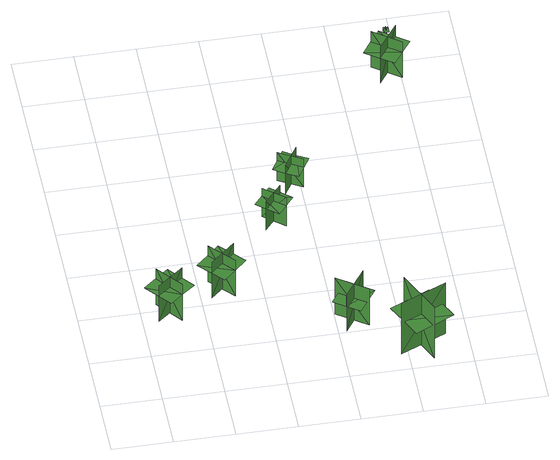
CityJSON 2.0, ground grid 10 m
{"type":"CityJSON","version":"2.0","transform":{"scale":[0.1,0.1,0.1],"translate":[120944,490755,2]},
"CityObjects":{
"tree1":{"type":"SolitaryVegetationObject","geometry":[{"type":"MultiSurface","lod":"1","boundaries":[[[0,1,2]],[[0,2,3]],[[4,5,6]],[[4,6,7]],[[8,9,10]],[[8,10,11]],[[8,11,12]],[[8,12,13]]]}]},
"tree2":{"type":"SolitaryVegetationObject","geometry":[{"type":"MultiSurface","lod":"1","boundaries":[[[14,15,16]],[[14,16,17]],[[18,19,20]],[[18,20,21]],[[22,23,24]],[[22,24,25]],[[22,25,26]],[[22,26,27]]]}]},
"tree3":{"type":"SolitaryVegetationObject","geometry":[{"type":"MultiSurface","lod":"1","boundaries":[[[28,29,30]],[[28,30,31]],[[32,33,34]],[[32,34,35]],[[36,37,38]],[[36,38,39]],[[36,39,40]],[[36,40,41]]]}]},
"tree4":{"type":"SolitaryVegetationObject","geometry":[{"type":"MultiSurface","lod":"1","boundaries":[[[42,43,44]],[[42,44,45]],[[46,47,48]],[[46,48,49]],[[50,51,52]],[[50,52,53]],[[50,54,55]],[[50,55,51]]]}]},
"tree5":{"type":"SolitaryVegetationObject","geometry":[{"type":"MultiSurface","lod":"1","boundaries":[[[56,57,58]],[[56,58,59]],[[60,61,62]],[[60,62,63]],[[64,65,66]],[[64,66,67]],[[64,67,68]],[[64,68,69]]]}]},
"tree6":{"type":"SolitaryVegetationObject","geometry":[{"type":"MultiSurface","lod":"1","boundaries":[[[70,71,72]],[[70,72,73]],[[74,75,76]],[[74,76,77]],[[78,79,80]],[[78,80,81]],[[78,82,83]],[[78,83,79]]]}]},
"tree7":{"type":"SolitaryVegetationObject","geometry":[{"type":"MultiSurface","lod":"1","boundaries":[[[84,85,86]],[[84,86,87]],[[88,89,90]],[[88,90,91]],[[92,93,94]],[[92,94,95]],[[92,95,96]],[[92,96,97]]]}]},
"tree8":{"type":"SolitaryVegetationObject","geometry":[{"type":"MultiSurface","lod":"1","boundaries":[[[98,99,100]],[[98,100,101]],[[102,103,104]],[[102,104,105]],[[106,107,108]],[[106,108,109]],[[106,109,110]],[[106,110,111]]]}]}
},
"vertices":[
[25,177,10],[68,211,10],[68,211,87],[25,177,87],[62,173,10],[27,216,10],[27,216,87],[62,173,87],[62,173,66],[84,190,66],[49,233,66],[27,216,66],[6,198,66],[41,155,66],
[117,215,10],[158,252,10],[158,252,87],[117,215,87],[154,213,10],[117,254,10],[117,254,87],[154,213,87],[154,213,66],[174,232,66],[137,273,66],[117,254,66],[96,235,66],[134,194,66],
[256,387,11],[228,353,11],[228,353,72],[256,387,72],[227,385,11],[261,357,11],[261,357,72],[227,385,72],[227,385,55],[213,368,55],[247,340,55],[261,357,55],[275,374,55],[241,402,55],
[313,104,10],[347,153,10],[347,153,88],[313,104,88],[350,111,10],[350,111,88],[301,145,88],[301,145,10],[313,109,58],[343,151,58],[323,165,58],[293,123,58],[334,94,58],[364,137,58],
[303,440,11],[265,462,11],[265,462,72],[303,440,72],[296,468,11],[273,430,11],[273,430,72],[296,468,72],[296,468,55],[277,480,55],[254,442,55],[273,430,55],[292,419,55],[315,457,55],
[388,36,10],[465,71,10],[465,71,119],[388,36,119],[438,18,10],[438,18,119],[403,95,119],[403,95,10],[392,41,77],[458,72,77],[444,103,77],[377,72,77],[407,9,77],[473,40,77],
[464,650,16],[496,695,16],[496,695,93],[464,650,93],[500,656,16],[455,688,16],[455,688,93],[500,656,93],[500,656,71],[516,678,71],[471,710,71],[455,688,71],[439,665,71],[484,633,71],
[490,765,14],[498,765,14],[498,775,14],[490,775,14],[494,765,17],[494,765,10],[494,775,10],[494,775,17],[494,773,17],[497,773,17],[497,773,10],[494,773,10],[490,773,10],[490,773,17]
]}
